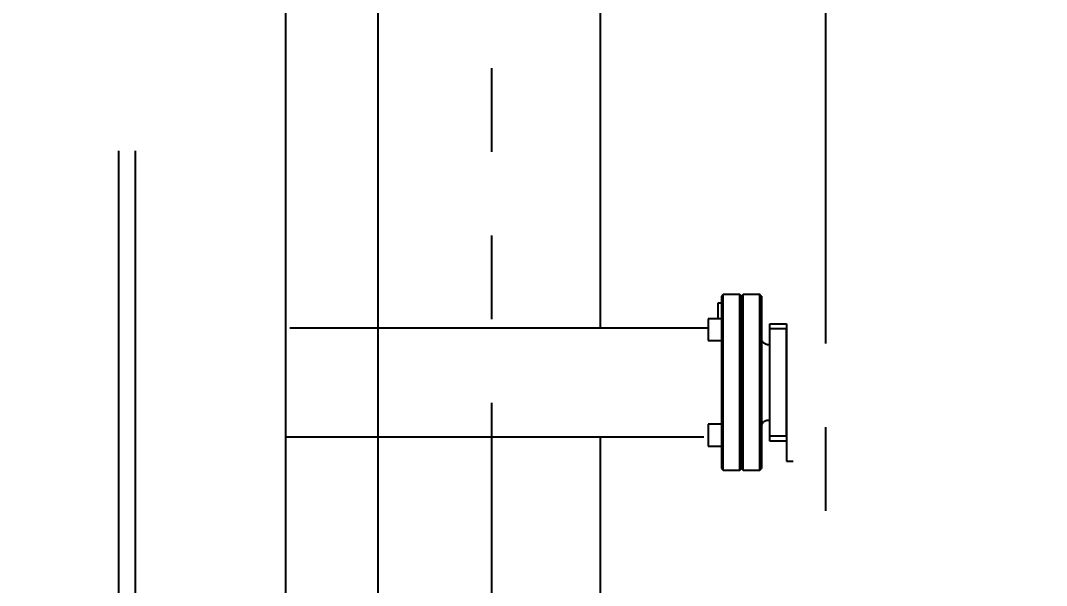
# Model space of a CAD drawing. Header units: millimetres. Extents: x 10462777 to 22643323, y 453826 to 1389191.
# Drawn here: x 11308802 to 11309416, y 597222 to 597560 of the extents above; entities that cross this region are included whole.
import ezdxf

# ---------------------------------------------------------------- set-up
doc = ezdxf.new("R2010")
doc.units = ezdxf.units.MM
doc.header["$LTSCALE"] = 200
doc.header["$MEASUREMENT"] = 0
doc.header["$PDMODE"] = 35
doc.header["$PDSIZE"] = -5
for name, pattern in [('CENTER', [2, 1.25, -0.25, 0.25, -0.25]), ('DASHED', [3.5, 2, -1.5]), ('PHANTOM', [2.5, 1.25, -0.25, 0.25, -0.25, 0.25, -0.25])]:
    doc.linetypes.add(name, pattern=pattern)
doc.layers.get('0').update_dxf_attribs({"linetype": 'CONTINUOUS'})
doc.layers.get('DEFPOINTS').update_dxf_attribs({"linetype": 'CONTINUOUS'})
doc.layers.add('2', color=2, linetype='CONTINUOUS')
doc.layers.add('203', color=7, linetype='CONTINUOUS', true_color=0xffffff)
doc.layers.add('TOP$23', color=7, linetype='CONTINUOUS', true_color=0xffffff)
doc.layers.add('LAYOUT', color=8, linetype='CONTINUOUS', lineweight=25)
doc.styles.get("Standard").update_dxf_attribs({"font": 'SYMBOL'})
doc.dimstyles.new('DS ROBOTEC', dxfattribs={"dimscale": 0, "dimtxt": 2.5, "dimasz": 2.5, "dimexe": 0.3, "dimexo": 0.3, "dimgap": 0.5, "dimtad": 1, "dimzin": 9, "dimdsep": 46, "dimtxsty": 'Standard', "dimblk": 'OPEN', "dimcen": 0, "dimclrd": 4, "dimclre": 4, "dimclrt": 110, "dimazin": 2, "dimtm": 1.5, "dimtfac": 1, "dimtmove": 0, "dimatfit": 3, "dimldrblk": 'OPEN', "dimfxl": 1, "dimtfill": 1, "dimtolj": 1, "dimlwd": -1, "dimlwe": -1, "dimarcsym": 0})

# ---------------------------------------------------------------- blocks, each defined once
blk = doc.blocks.new('r710ic')
at = {"layer": 'LAYOUT', "color": 3}
blk.add_circle((272041.37, 104232.63), 2050.12, dxfattribs=at)
blk = doc.blocks.new('A$C7DA30AB0')
at = {"layer": 'LAYOUT', "color": 6, "linetype": 'PHANTOM'}
blk.add_circle((3030.45, 3025.99, 0), 2693.02, dxfattribs=at)
blk = doc.blocks.new('_OPEN')
at = {"color": 0, "linetype": 'ByBlock'}
for p, q in [((-1, 0.1667), (0, 0)), ((0, 0), (-1, -0.1667)), ((0, 0), (-1, 0))]:
    blk.add_line(p, q, dxfattribs=at)
blk = doc.blocks.new('*D345')
at = {"color": 4, "linetype": 'ByBlock', "ltscale": 10, "transparency": 16777216}
for p, q in [((11309640.8, 598366.89), (11309640.8, 596883.44)), ((11309889.41, 596619.67), (11309889.41, 596925.44)), ((11309465.8, 596904.44), (11309290.8, 596904.44)), ((11309640.8, 596904.44), (11309889.41, 596904.44)), ((11310064.41, 596904.44), (11310239.41, 596904.44))]:
    blk.add_line(p, q, dxfattribs=at)
at = {"layer": 'DEFPOINTS', "color": 0, "ltscale": 10, "transparency": 16777216}
for p in [(11309640.8, 598387.89, 0), (11309889.41, 596904.44), (11309889.41, 596598.67, 0)]:
    blk.add_point(p, dxfattribs=at)
at = {"color": 4, "ltscale": 10, "transparency": 16777216, "xscale": 175, "yscale": 175, "zscale": 175}
blk.add_blockref('_OPEN', (11309640.8, 596904.44), dxfattribs=at)
at = {"color": 4, "ltscale": 10, "transparency": 16777216, "xscale": 175, "yscale": 175, "zscale": 175, "rotation": 180}
blk.add_blockref('_OPEN', (11309889.41, 596904.44), dxfattribs=at)
at = {"color": 110, "ltscale": 10, "transparency": 16777216, "insert": (11309765.1, 597063.71), "char_height": 175, "attachment_point": 5, "bg_fill": 3, "box_fill_scale": 1.25, "bg_fill_color": 256, "bg_fill_true_color": 13158600, "bg_fill_transparency": 0}
blk.add_mtext('\\A1;249', dxfattribs=at)

msp = doc.modelspace()

# ---------------------------------------------------------------- linework, layer by layer
at = {"layer": '2', "color": 252, "linetype": 'Continuous'}
for p, q in [((11309148.79501, 597375.90946, 0), (11309148.79501, 598213.38354, 0)), ((11308960.73984, 597121.77757, 0), (11308960.73984, 598121.79335, 0)), ((11309148.79501, 597011.78304, 0), (11309148.79501, 597310.91072, 0))]:
    msp.add_line(p, q, dxfattribs=at)
at = {"layer": '203', "color": 252, "linetype": 'CENTER'}
for p, q in [((11309222.1454, 597395.88974, 0), (11309221.14539, 597394.88973, 0)), ((11309221.14539, 597394.88973, 0), (11309221.14539, 597343.38892, 0)), ((11309232.14554, 597395.88974, 0), (11309222.1454, 597395.88974, 0)), ((11309222.1454, 597343.38892, 0), (11309222.1454, 597395.88974, 0)), ((11309233.14556, 597394.88973, 0), (11309232.14554, 597395.88974, 0)), ((11309232.14554, 597290.88825, 0), (11309232.14554, 597395.88974, 0)), ((11309234.14557, 597395.88974, 0), (11309233.14556, 597394.88973, 0)), ((11309233.14556, 597394.88973, 0), (11309233.14556, 597291.88826, 0)), ((11309233.14556, 597394.88973, 0), (11309233.14556, 597291.88826, 0)), ((11309244.14571, 597395.88974, 0), (11309234.14557, 597395.88974, 0)), ((11309234.14557, 597290.88825, 0), (11309234.14557, 597395.88974, 0)), ((11309245.14573, 597394.88973, 0), (11309244.14571, 597395.88974, 0)), ((11309244.14571, 597290.88825, 0), (11309244.14571, 597395.88974, 0)), ((11309244.14571, 597290.88825, 0), (11309244.14571, 597395.88974, 0)), ((11309245.14573, 597394.88973, 0), (11309245.14573, 597291.88826, 0)), ((11309219.14536, 597390.90515, 0), (11309221.14539, 597390.90515, 0)), ((11309219.14536, 597381.38956, 0), (11309219.14536, 597390.90515, 0)), ((11309219.14536, 597381.38958, 0), (11309213.14527, 597381.38958, 0)), ((11309221.14539, 597381.38949, 0), (11309213.14527, 597381.38949, 0)), ((11309213.14527, 597381.38949, 0), (11309213.14527, 597368.3893, 0)), ((11309213.14296, 597375.88946, 0), (11308960.73381, 597375.88946, 0)), ((11309250.1458, 597378.38949, 0), (11309260.14594, 597378.38949, 0)), ((11309250.1458, 597375.38945, 0), (11309250.1458, 597378.38949, 0)), ((11309260.14594, 597375.38945, 0), (11309250.1458, 597375.38945, 0)), ((11309250.1458, 597311.38854, 0), (11309250.1458, 597375.38945, 0)), ((11309260.14594, 597378.38949, 0), (11309260.14594, 597375.38945, 0)), ((11309260.14594, 597377.38945, 0), (11309260.14594, 597373.38942, 0)), ((11309260.14594, 597311.38854, 0), (11309260.14594, 597375.38945, 0)), ((11309260.14594, 597373.38942, 0), (11309260.14594, 597313.38857, 0)), ((11309213.14527, 597368.3893, 0), (11309221.14539, 597368.3893, 0)), ((11309250.1458, 597365.88932, 0), (11309249.14578, 597365.88932, 0)), ((11309221.14539, 597343.38892, 0), (11309221.14539, 597291.88826, 0)), ((11309222.1454, 597290.88825, 0), (11309222.1454, 597343.38892, 0)), ((11309221.14539, 597318.38859, 0), (11309213.14527, 597318.38859, 0)), ((11309213.14527, 597318.38859, 0), (11309213.14527, 597305.38841, 0)), ((11309249.14578, 597320.88868, 0), (11309250.1458, 597320.88868, 0)), ((11309260.14594, 597313.38857, 0), (11309260.14594, 597309.38854, 0)), ((11308960.73381, 597310.88853, 0), (11309213.14296, 597310.88853, 0)), ((11309250.1458, 597308.3885, 0), (11309250.1458, 597311.38854, 0)), ((11309250.1458, 597311.38854, 0), (11309260.14594, 597311.38854, 0)), ((11309260.14594, 597308.3885, 0), (11309250.1458, 597308.3885, 0)), ((11309260.14594, 597311.38854, 0), (11309260.14594, 597308.3885, 0)), ((11309260.14594, 597308.3885, 0), (11309260.14594, 597299.38837, 0)), ((11309213.14527, 597305.38841, 0), (11309221.14539, 597305.38841, 0)), ((11309260.14594, 597299.38837, 0), (11309260.14594, 597296.38833, 0)), ((11309260.14594, 597296.38833, 0), (11309264.14912, 597296.38833, 0)), ((11309221.14539, 597291.88826, 0), (11309222.1454, 597290.88825, 0)), ((11309222.1454, 597290.88825, 0), (11309232.14554, 597290.88825, 0)), ((11309232.14554, 597290.88825, 0), (11309233.14556, 597291.88826, 0)), ((11309233.14556, 597291.88826, 0), (11309234.14557, 597290.88825, 0)), ((11309234.14557, 597290.88825, 0), (11309244.14571, 597290.88825, 0)), ((11309244.14571, 597290.88825, 0), (11309245.14573, 597291.88826, 0))]:
    msp.add_line(p, q, dxfattribs=at)
at = {"layer": '203', "color": 252, "linetype": 'CENTER', "extrusion": (0, 0, -1)}
for centre, start, end in [((-11309249.14578, 597369.88937, 0), 270, 0), ((-11309249.14578, 597316.88862, 0), 0, 90)]:
    msp.add_arc(centre, 4.00006, start, end, dxfattribs=at)
at = {"layer": 'TOP$23', "color": 155, "linetype": 'PHANTOM'}
for p, q in [((11309283.66913, 593866.71124), (11309283.66913, 601531.71124)), ((11309083.66913, 601331.21124), (11309083.66913, 594066.71124))]:
    msp.add_line(p, q, dxfattribs=at)
at = {"layer": 'TOP$23', "linetype": 'DASHED'}
for p, q in [((11308860.66913, 600981.71124), (11308860.66913, 594581.71124)), ((11308870.66913, 600981.71124), (11308870.66913, 594581.71124))]:
    msp.add_line(p, q, dxfattribs=at)
at = {"layer": 'TOP$23', "linetype": 'Continuous'}
msp.add_line((11309015.66913, 600981.71124), (11309015.66913, 596881.71124), dxfattribs=at)

# ---------------------------------------------------------------- block references
at = {"ltscale": 10, "rotation": 180}
msp.add_blockref('A$C7DA30AB0', (11313764.24811, 600747.76955, 0), dxfattribs=at)
at = {"layer": 'LAYOUT', "color": 2, "rotation": 89.99999999999999}
msp.add_blockref('r710ic', (11412573.40786, 324839.74027, 0), dxfattribs=at)

# ---------------------------------------------------------------- next in the draw order: dimensions: what is measured, and where the dimension line sits
at = {"ltscale": 10}
dim = msp.add_linear_dim(base=(11309889.40943, 596904.44423, 0), p1=(11309640.79795, 598387.8894, 0), p2=(11309889.40943, 596598.67472, 0), angle=180, dimstyle='DS ROBOTEC', override={"dimscale": 70, "dimgap": 1, "dimdec": 0, "dimarcsym": 1}, dxfattribs=at)
dim.commit()
dim.dimension.update_dxf_attribs({"geometry": '*D345', "text_midpoint": (11309765.10369, 596904.44423, 0), "dimtype": 160})

doc.saveas('drawing.dxf')
